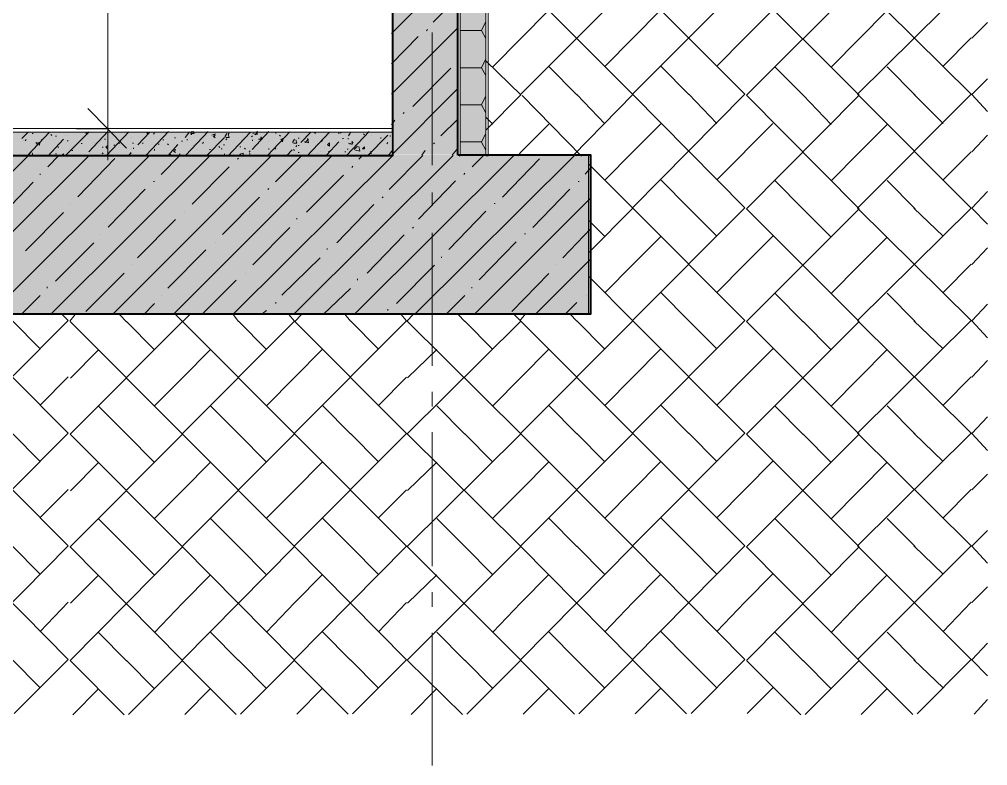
# Model space of a CAD drawing. Header units: millimetres. Extents: x -135211 to 49383, y -8033 to 228499.
# Drawn here: x -1500 to 2141, y 1047 to 3852 of the extents above; entities that cross this region are included whole.
import ezdxf

# ---------------------------------------------------------------- set-up
doc = ezdxf.new("R2010")
doc.units = ezdxf.units.MM
doc.layers.add('PDF _Геометрия', color=7, linetype='Continuous', true_color=0x1d1d1d)
doc.layers.add('PDF _Сплошная заливка', color=7, linetype='Continuous', true_color=0xffffff)

msp = doc.modelspace()

# ---------------------------------------------------------------- hatches: boundary and pattern name
at = {"layer": 'PDF _Сплошная заливка', "transparency": 33554559}
msp.add_hatch(color=256, dxfattribs=at).paths.add_polyline_path([(-100.6, 5616.2), (-14.1, 5616.2), (-14.1, 5396.1), (-100.6, 5396.1), (-100.6, 3343), (146.8, 3343), (146.8, 6474.4), (-100.6, 6474.4)])
h = msp.add_hatch(color=256, dxfattribs=at)
h.paths.add_polyline_path([(-4848.3, 3343), (-4848.3, 3428.5), (-7594.2, 3428.5), (-7594.2, 3343)])
h.paths.add_polyline_path([(-103, 3343), (-103, 3428.5), (-4529.2, 3428.5), (-4539.2, 3423.4), (-4543.5, 3419.2), (-4560.4, 3410.7), (-4564.6, 3406.5), (-4581.6, 3398), (-4585.8, 3393.8), (-4602.7, 3385.3), (-4602.7, 3343)])
h = msp.add_hatch(color=256, dxfattribs=at)
h.paths.add_polyline_path([(-50950.6, 2746.2), (-50950.6, 3341.5), (-104045.4, 3341.5), (-104045.4, 2746.2)])
h.paths.add_polyline_path([(-26352.2, 3341.5), (-26352.2, 2746.2), (646.3, 2746.2), (646.3, 3341.5), (-4602.7, 3341.5), (-4602.7, 3279.5), (-4848.3, 3279.5), (-4848.3, 3341.5)])
h.paths.add_polyline_path([(-26398.8, 2746.2), (-26398.8, 3341.5), (-50899.8, 3341.5), (-50899.8, 2746.2)])

# ---------------------------------------------------------------- linework, layer by layer
at = {"layer": 'PDF _Геометрия', "color": 7, "lineweight": 9}
for points in [[(-1167.1, 19480.8), (-1167.1, 19121), (-1167.1, 13139.3), (-1167.1, 12881.1), (-1167.1, 8939.9), (-1167.1, 8681.7), (-1167.1, 5650.6), (-1167.1, 5392.4), (-1167.1, 3322.4)], [(149, 6842.6), (149, 3341.8)], [(153.7, 3339.4), (157.8, 3339.4), (157.8, 6840.3), (153.7, 6840.3)], [(156.8, 3339.8), (254.3, 3339.8), (254.3, 6840.7), (156.8, 6840.7)], [(254.3, 6832.2), (254.3, 3339.8)], [(254.9, 3339.6), (263, 3339.6), (263, 6840.6), (254.9, 6840.6)], [(-96.7, 3441.2), (-96.7, 5392.7)], [(52.5, 3303.3), (52.5, 3802.8)], [(-4596.3, 3339.6), (-96.7, 3339.6), (-96.7, 3428.5), (-96.7, 3441.2), (-4486.9, 3441.2)], [(-96.7, 3428.5), (-4512.2, 3428.5)], [(-1167.1, 3440.9), (-1285.4, 3440.9)], [(-1168, 3441.2), (-1061.8, 3441.2)], [(251.1, 3341.6), (640.3, 3341.6), (640.3, 2744.7), (-104032.8, 2744.7)], [(52.5, 3150.9), (52.5, 3201.6)], [(52.5, 2549.7), (52.5, 3049.2)], [(52.5, 2397.3), (52.5, 2452.3)], [(52.5, 1796.3), (52.5, 2300)], [(52.5, 1643.9), (52.5, 1698.9)], [(52.5, 1047), (52.5, 1546.5)]]:
    msp.add_lwpolyline(points, dxfattribs=at)
at = {"layer": 'PDF _Геометрия', "color": 7, "lineweight": 40}
for points in [[(149, 3341.8), (149, 6474.4), (149, 7016.2)], [(-96.7, 5392.7), (-96.7, 3339.6), (-4596.3, 3339.6)], [(-26349.7, 2744.6), (649.1, 2744.6), (649.1, 3341.5), (149.8, 3341.5)]]:
    msp.add_lwpolyline(points, dxfattribs=at)
at = {"layer": 'PDF _Геометрия', "color": 28, "lineweight": 9, "true_color": 0x0e0e0e}
for points in [[(383.6, 3569.3), (807, 3992.7), (383.6, 4416), (807, 4839.4), (383.6, 5262.6), (807, 5690.2), (383.6, 6113.6), (807, 6536.8), (511, 6833.1)], [(1025.3, 1242.3), (1228.2, 1445.5), (805.1, 1873), (1228.2, 2296.4), (805.1, 2719.7), (1228.2, 3143), (805.1, 3570.6), (1228.2, 3993.8), (805.1, 4417.2), (1228.2, 4840.4), (805.1, 5263.8), (1228.2, 5691.4), (805.1, 6114.6), (1228.2, 6538), (932.1, 6834.3)], [(1454.6, 1238.6), (1658.1, 1441.9), (1234.5, 1869.4), (1658.1, 2292.8), (1234.5, 2716.1), (1658.1, 3139.4), (1234.5, 3566.9), (1658.1, 3990.3), (1234.5, 4413.6), (1658.1, 4837), (1234.5, 5260.3), (1658.1, 5687.9), (1234.5, 6111.2), (1658.1, 6534.6), (1366, 6830.9)], [(1875.9, 1242.2), (2079.3, 1445.4), (1651.8, 1872.9), (2079.3, 2296.2), (1651.8, 2719.6), (2079.3, 3142.9), (1651.8, 3570.4), (2079.3, 3993.8), (1651.8, 4417.1), (2079.3, 4840.3), (1651.8, 5263.6), (2079.3, 5691.2), (1651.8, 6114.5), (2079.3, 6537.8), (1783, 6834.1)], [(582.6, 3340.8), (807, 3569.3), (383.6, 3992.7), (807, 4416), (383.6, 4839.4), (807, 5262.6), (383.6, 5690.2), (807, 6113.6), (383.6, 6536.8)], [(805.1, 1445.5), (1228.2, 1873), (805.1, 2296.4), (1228.2, 2719.7), (805.1, 3143), (1228.2, 3570.6), (805.1, 3993.8), (1228.2, 4417.2), (805.1, 4840.4), (1228.2, 5263.8), (805.1, 5691.4), (1228.2, 6114.6), (805.1, 6538)], [(1234.5, 1441.9), (1658.1, 1869.4), (1234.5, 2292.8), (1658.1, 2716.1), (1234.5, 3139.4), (1658.1, 3566.9), (1234.5, 3990.3), (1658.1, 4413.6), (1234.5, 4837), (1658.1, 5260.3), (1234.5, 5687.9), (1658.1, 6111.2), (1234.5, 6534.6)], [(1651.8, 1445.4), (2079.3, 1872.9), (1651.8, 2296.2), (2079.3, 2719.6), (1651.8, 3142.9), (2079.3, 3570.4), (1651.8, 3993.8), (2079.3, 4417.1), (1651.8, 4840.3), (2079.3, 5263.6), (1651.8, 5691.2), (2079.3, 6114.5), (1651.8, 6537.8)], [(385.4, 3780.1), (491.2, 3885.9)], [(806.2, 3781.3), (912.3, 3887.2)], [(1227.8, 3782.5), (1333.5, 3888.3)], [(1657.4, 3779), (1763.4, 3884.8)], [(2081.7, 3780.9), (2140.7, 3840.1)], [(280.1, 3674), (385.9, 3779.8)], [(701, 3675.2), (807, 3781)], [(1122.6, 3676.4), (1228.2, 3782.2)], [(1552.2, 3672.8), (1658.1, 3778.7)], [(1973, 3676.2), (2079.3, 3782)], [(254.7, 3436.9), (385.9, 3568.2), (254.7, 3695.2)], [(596.5, 3568.8), (490.6, 3674.6)], [(1017.6, 3570), (911.4, 3675.8)], [(1447.5, 3566.4), (1341.8, 3672.2)], [(1868.7, 3567.5), (1762.6, 3673.4)], [(2140.7, 3505.8), (2081.7, 3569.3), (2140.7, 3628.5)], [(385.9, 3568.2), (385.9, 3568.2)], [(385.9, 3568.2), (385.9, 3568.2)], [(701.7, 3459), (595.8, 3569.1)], [(807, 3569.3), (807, 3569.3)], [(807, 3569.3), (807, 3569.3)], [(1122.9, 3460.2), (1017.4, 3570.2)], [(1228.2, 3570.6), (1228.2, 3570.6)], [(1228.2, 3570.6), (1228.2, 3570.6)], [(1974, 3460), (1863.7, 3570.2)], [(2079.3, 3570.4), (2079.3, 3570.4)], [(2079.3, 3570.4), (2079.3, 3570.4)], [(614, 3337.6), (389.9, 3566.1)], [(1552.8, 3456.6), (1447, 3566.7)], [(1658.1, 3566.9), (1658.1, 3566.9)], [(1658.1, 3566.9), (1658.1, 3566.9)], [(280.6, 3457.8), (255.2, 3483.2)], [(806.2, 3353.7), (912.3, 3459.6)], [(1227.8, 3354.9), (1333.5, 3460.7)], [(385.4, 3352.6), (491.2, 3458.4)], [(1657.4, 3351.4), (1763.4, 3457.2)], [(2081.7, 3353.4), (2140.7, 3416.8)], [(373.6, 3339.6), (385.9, 3352.3)], [(701, 3247.6), (807, 3353.4)], [(1122.6, 3248.8), (1228.2, 3354.6)], [(1552.2, 3245.3), (1658.1, 3351.1)], [(1973, 3248.7), (2079.3, 3354.5)], [(641.8, 2976.7), (807, 3141.8), (641.8, 3306.9)], [(1017.6, 3142.4), (911.4, 3248.3)], [(1447.5, 3138.8), (1341.8, 3244.7)], [(1868.7, 3140), (1762.6, 3245.8)], [(2140.7, 3082.4), (2081.7, 3141.7), (2140.7, 3205.2)], [(807, 3141.8), (807, 3141.8)], [(807, 3141.8), (807, 3141.8)], [(1122.9, 3036.9), (1017.4, 3142.7)], [(1228.2, 3143), (1228.2, 3143)], [(1228.2, 3143), (1228.2, 3143)], [(1552.8, 3033.2), (1447, 3139.1)], [(1658.1, 3139.4), (1658.1, 3139.4)], [(1658.1, 3139.4), (1658.1, 3139.4)], [(1974, 3036.7), (1863.7, 3142.6)], [(2079.3, 3142.9), (2079.3, 3142.9)], [(2079.3, 3142.9), (2079.3, 3142.9)], [(701.7, 3035.7), (642.6, 3094.9)], [(806.2, 2930.4), (912.3, 3036.3)], [(1227.8, 2931.6), (1333.5, 3037.5)], [(1657.4, 2928.1), (1763.4, 3033.9)], [(2081.7, 2930.1), (2140.7, 2993.5)], [(701, 2824.4), (807, 2930.2)], [(1122.6, 2825.5), (1228.2, 2931.3)], [(1552.2, 2821.9), (1658.1, 2927.8)], [(1973, 2825.4), (2079.3, 2931.2)], [(383.6, 1444.3), (807, 1871.9), (383.6, 2295.2), (807, 2718.5), (641.8, 2883.6)], [(1017.6, 2719.1), (911.4, 2824.9)], [(1447.5, 2715.5), (1341.8, 2821.3)], [(1868.7, 2716.6), (1762.6, 2822.5)], [(2140.7, 2654.9), (2081.7, 2718.4), (2140.7, 2781.9)], [(-1739.5, 1445.7), (-1316.3, 1873.3), (-1739.5, 2296.6), (-1316.3, 2719.9), (-1341.4, 2745.3)], [(-1311, 2717), (-1290, 2742.4)], [(-1309.3, 1442), (-886.4, 1869.6), (-1309.3, 2292.9), (-886.4, 2716.2), (-911.5, 2741.6)], [(-1096.9, 2715.6), (-1122.1, 2741)], [(-888.7, 1443.2), (-465.2, 1870.7), (-888.7, 2294), (-465.2, 2717.4), (-486.4, 2742.8)], [(-885.2, 2715.7), (-860, 2741.1)], [(-675.8, 2716.8), (-696.9, 2742.2)], [(-467.2, 1444.4), (-44, 1872), (-467.2, 2295.3), (-44, 2718.6), (-65.3, 2744)], [(-464.1, 2716.9), (-438.9, 2742.3)], [(-254.6, 2718), (-275.8, 2743.4)], [(-43.1, 2718.1), (-17.7, 2743.5)], [(-41.9, 1443.1), (385.9, 1870.6), (-41.9, 2294), (385.9, 2717.3), (360.5, 2742.7)], [(175.3, 2716.7), (149.9, 2742.1)], [(382.1, 2719.2), (403.4, 2744.7)], [(596.5, 2717.9), (571, 2743.3)], [(-1519.4, 1242.5), (-1316.3, 1445.7), (-1739.5, 1873.3), (-1316.3, 2296.6), (-1739.5, 2719.9)], [(-1421.6, 2613.8), (-1527.5, 2719.6)], [(-1316.3, 2719.9), (-1316.3, 2719.9)], [(-1316.3, 2719.9), (-1316.3, 2719.9)], [(-1089.3, 1238.8), (-886.4, 1442), (-1309.3, 1869.6), (-886.4, 2292.9), (-1309.3, 2716.2)], [(-991.6, 2610), (-1097.1, 2715.9)], [(-668.8, 1240), (-465.2, 1443.2), (-888.7, 1870.7), (-465.2, 2294), (-888.7, 2717.4)], [(-886.4, 2716.2), (-886.4, 2716.2)], [(-886.4, 2716.2), (-886.4, 2716.2)], [(-570.5, 2611.2), (-676.3, 2717.1)], [(-247.5, 1241.2), (-44, 1444.4), (-467.2, 1872), (-44, 2295.3), (-467.2, 2718.6)], [(-465.2, 2717.4), (-465.2, 2717.4)], [(-465.2, 2717.4), (-465.2, 2717.4)], [(-149.3, 2612.5), (-255.5, 2718.3)], [(-44, 2718.6), (-44, 2718.6)], [(-44, 2718.6), (-44, 2718.6)], [(182.6, 1239.9), (385.9, 1443.1), (-41.9, 1870.6), (385.9, 2294), (-41.9, 2717.3)], [(280.6, 2611.2), (174.9, 2717)], [(604, 1241.1), (807, 1444.3), (383.6, 1871.9), (807, 2295.2), (383.6, 2718.5)], [(385.9, 2717.3), (385.9, 2717.3)], [(385.9, 2717.3), (385.9, 2717.3)], [(701.7, 2612.4), (595.8, 2718.2)], [(807, 2718.5), (807, 2718.5)], [(807, 2718.5), (807, 2718.5)], [(1122.9, 2613.5), (1017.4, 2719.4)], [(1228.2, 2719.7), (1228.2, 2719.7)], [(1228.2, 2719.7), (1228.2, 2719.7)], [(1552.8, 2609.9), (1447, 2715.8)], [(1658.1, 2716.1), (1658.1, 2716.1)], [(1658.1, 2716.1), (1658.1, 2716.1)], [(1974, 2613.4), (1863.7, 2719.3)], [(2079.3, 2719.6), (2079.3, 2719.6)], [(2079.3, 2719.6), (2079.3, 2719.6)], [(-1308.3, 2503.7), (-1202.2, 2609.5)], [(-886.7, 2504.8), (-781.1, 2610.7)], [(-465.9, 2506), (-359.9, 2611.9)], [(-40.4, 2504.7), (70, 2610.6)], [(385.4, 2506), (491.2, 2611.8)], [(806.2, 2507.1), (912.3, 2613)], [(1227.8, 2508.3), (1333.5, 2614.1)], [(1657.4, 2504.7), (1763.4, 2610.5)], [(2081.7, 2506.8), (2140.7, 2570.2)], [(-1422.3, 2402.4), (-1316.3, 2508.2)], [(-991.9, 2398.7), (-886.4, 2504.5)], [(-571.1, 2399.9), (-465.2, 2505.7)], [(-150.3, 2401.1), (-44, 2507)], [(280.1, 2399.8), (385.9, 2505.6)], [(701, 2401), (807, 2506.8)], [(1122.6, 2402.2), (1228.2, 2508)], [(1552.2, 2398.6), (1658.1, 2504.4)], [(1973, 2402), (2079.3, 2507.9)], [(-1096.9, 2292.3), (-1203.1, 2398.1)], [(-675.8, 2293.5), (-781.5, 2399.3)], [(-254.6, 2294.6), (-360.7, 2400.5)], [(175.3, 2293.3), (69.7, 2399.2)], [(596.5, 2294.5), (490.6, 2400.4)], [(1017.6, 2295.7), (911.4, 2401.6)], [(1447.5, 2292.1), (1341.8, 2398)], [(1868.7, 2293.3), (1762.6, 2399.2)], [(2140.7, 2231.6), (2081.7, 2295.1), (2140.7, 2358.5)], [(-1421.6, 2190.4), (-1527.5, 2296.3)], [(-1316.3, 2296.6), (-1316.3, 2296.6)], [(-1316.3, 2296.6), (-1316.3, 2296.6)], [(-570.5, 2187.9), (-676.3, 2293.8)], [(-465.2, 2294), (-465.2, 2294)], [(-465.2, 2294), (-465.2, 2294)], [(-149.3, 2189.1), (-255.5, 2295)], [(-44, 2295.3), (-44, 2295.3)], [(-44, 2295.3), (-44, 2295.3)], [(385.9, 2294), (385.9, 2294)], [(385.9, 2294), (385.9, 2294)], [(701.7, 2189), (595.8, 2294.8)], [(807, 2295.2), (807, 2295.2)], [(807, 2295.2), (807, 2295.2)], [(1122.9, 2190.2), (1017.4, 2296.1)], [(1228.2, 2296.4), (1228.2, 2296.4)], [(1228.2, 2296.4), (1228.2, 2296.4)], [(1974, 2190.1), (1863.7, 2296)], [(2079.3, 2296.2), (2079.3, 2296.2)], [(2079.3, 2296.2), (2079.3, 2296.2)], [(-991.6, 2186.7), (-1097.1, 2292.6)], [(-886.4, 2292.9), (-886.4, 2292.9)], [(-886.4, 2292.9), (-886.4, 2292.9)], [(280.6, 2187.9), (174.9, 2293.7)], [(1552.8, 2186.6), (1447, 2292.5)], [(1658.1, 2292.8), (1658.1, 2292.8)], [(1658.1, 2292.8), (1658.1, 2292.8)], [(-1308.3, 2080.3), (-1202.2, 2186.1)], [(-886.7, 2081.5), (-781.1, 2187.3)], [(-465.9, 2082.7), (-359.9, 2188.5)], [(-40.4, 2081.4), (70, 2187.2)], [(385.4, 2082.7), (491.2, 2188.5)], [(806.2, 2083.8), (912.3, 2189.6)], [(1227.8, 2085), (1333.5, 2190.8)], [(1657.4, 2081.4), (1763.4, 2187.2)], [(2081.7, 2083.4), (2140.7, 2142.6)], [(-1422.3, 1979), (-1316.3, 2084.9)], [(-991.9, 1975.3), (-886.4, 2081.2)], [(-571.1, 1976.6), (-465.2, 2082.4)], [(-150.3, 1977.8), (-44, 2083.6)], [(280.1, 1976.5), (385.9, 2082.3)], [(701, 1977.7), (807, 2083.5)], [(1122.6, 1978.9), (1228.2, 2084.7)], [(1552.2, 1975.2), (1658.1, 2081.1)], [(1973, 1978.7), (2079.3, 2084.6)], [(-1096.9, 1868.9), (-1203.1, 1974.7)], [(-675.8, 1870.1), (-781.5, 1976)], [(-254.6, 1871.3), (-360.7, 1977.2)], [(175.3, 1870), (69.7, 1975.8)], [(596.5, 1871.2), (490.6, 1977.1)], [(1017.6, 1872.5), (911.4, 1978.3)], [(1447.5, 1868.8), (1341.8, 1974.6)], [(1868.7, 1870), (1762.6, 1975.9)], [(2140.7, 1808.3), (2081.7, 1871.7), (2140.7, 1931)], [(-1421.6, 1767.1), (-1527.5, 1872.9)], [(-1316.3, 1873.3), (-1316.3, 1873.3)], [(-1316.3, 1873.3), (-1316.3, 1873.3)], [(-991.6, 1763.4), (-1097.1, 1869.2)], [(-886.4, 1869.6), (-886.4, 1869.6)], [(-886.4, 1869.6), (-886.4, 1869.6)], [(-570.5, 1764.6), (-676.3, 1870.4)], [(-465.2, 1870.7), (-465.2, 1870.7)], [(-465.2, 1870.7), (-465.2, 1870.7)], [(-149.3, 1765.8), (-255.5, 1871.7)], [(-44, 1872), (-44, 1872)], [(-44, 1872), (-44, 1872)], [(280.6, 1764.6), (174.9, 1870.4)], [(385.9, 1870.6), (385.9, 1870.6)], [(385.9, 1870.6), (385.9, 1870.6)], [(701.7, 1765.7), (595.8, 1871.6)], [(807, 1871.9), (807, 1871.9)], [(807, 1871.9), (807, 1871.9)], [(1122.9, 1766.9), (1017.4, 1872.7)], [(1228.2, 1873), (1228.2, 1873)], [(1228.2, 1873), (1228.2, 1873)], [(1552.8, 1763.3), (1447, 1869.1)], [(1658.1, 1869.4), (1658.1, 1869.4)], [(1658.1, 1869.4), (1658.1, 1869.4)], [(1974, 1766.8), (1863.7, 1872.6)], [(2079.3, 1872.9), (2079.3, 1872.9)], [(2079.3, 1872.9), (2079.3, 1872.9)], [(-1308.3, 1657), (-1202.2, 1762.8)], [(-886.7, 1658.2), (-781.1, 1764)], [(-465.9, 1659.4), (-359.9, 1765.2)], [(-40.4, 1658), (70, 1763.9)], [(385.4, 1659.3), (491.2, 1765.1)], [(806.2, 1660.5), (912.3, 1766.4)], [(1227.8, 1661.7), (1333.5, 1767.5)], [(1657.4, 1658), (1763.4, 1763.8)], [(2081.7, 1660), (2140.7, 1719.3)], [(-1422.3, 1551.6), (-1316.3, 1661.6)], [(-991.9, 1547.8), (-886.4, 1657.8)], [(-571.1, 1549.1), (-465.2, 1659.1)], [(-150.3, 1550.2), (-44, 1660.3)], [(280.1, 1548.9), (385.9, 1659)], [(701, 1550.2), (807, 1660.2)], [(1122.6, 1551.3), (1228.2, 1661.4)], [(1552.2, 1547.7), (1658.1, 1657.7)], [(1973, 1551.2), (2079.3, 1661.3)], [(-1096.9, 1441.4), (-1203.1, 1547.2)], [(-675.8, 1442.6), (-781.5, 1548.4)], [(-254.6, 1443.8), (-360.7, 1549.6)], [(175.3, 1442.5), (69.7, 1548.3)], [(596.5, 1443.7), (490.6, 1549.5)], [(1017.6, 1444.9), (911.4, 1550.7)], [(1447.5, 1441.2), (1341.8, 1547)], [(1868.7, 1442.4), (1762.6, 1548.3)], [(2140.7, 1384.9), (2081.7, 1444.2), (2140.7, 1507.7)], [(-1421.6, 1339.6), (-1527.5, 1445.4)], [(-1316.3, 1445.7), (-1316.3, 1445.7)], [(-1316.3, 1445.7), (-1316.3, 1445.7)], [(-1105.7, 1238.3), (-1309.1, 1441.5)], [(-991.6, 1335.8), (-1097.1, 1441.7)], [(-684.6, 1239.6), (-887.8, 1442.7)], [(-886.4, 1442), (-886.4, 1442)], [(-886.4, 1442), (-886.4, 1442)], [(-570.5, 1337), (-676.3, 1442.9)], [(-263.4, 1240.8), (-466.5, 1443.9)], [(-465.2, 1443.2), (-465.2, 1443.2)], [(-465.2, 1443.2), (-465.2, 1443.2)], [(-149.3, 1338.3), (-255.5, 1444.1)], [(-44, 1444.4), (-44, 1444.4)], [(-44, 1444.4), (-44, 1444.4)], [(166.5, 1239.5), (-41.3, 1442.6)], [(280.6, 1337), (174.9, 1442.8)], [(587.7, 1240.7), (384.1, 1443.8)], [(385.9, 1443.1), (385.9, 1443.1)], [(385.9, 1443.1), (385.9, 1443.1)], [(701.7, 1338.2), (595.8, 1444)], [(1008.8, 1241.9), (805.5, 1445)], [(807, 1444.3), (807, 1444.3)], [(807, 1444.3), (807, 1444.3)], [(1122.9, 1339.4), (1017.4, 1445.2)], [(1228.2, 1445.5), (1228.2, 1445.5)], [(1228.2, 1445.5), (1228.2, 1445.5)], [(1438.8, 1238.2), (1235.6, 1441.4)], [(1552.8, 1335.7), (1447, 1441.6)], [(1859.9, 1239.4), (1656.9, 1442.6)], [(1658.1, 1441.9), (1658.1, 1441.9)], [(1658.1, 1441.9), (1658.1, 1441.9)], [(1974, 1339.3), (1863.7, 1445.1)], [(2079.3, 1445.4), (2079.3, 1445.4)], [(2079.3, 1445.4), (2079.3, 1445.4)], [(-1299.4, 1237.9), (-1202.2, 1335.2)], [(-878.6, 1239.1), (-781.1, 1336.5)], [(-456.9, 1240.3), (-359.9, 1337.6)], [(-27.3, 1239), (70, 1336.4)], [(393.6, 1240.2), (491.2, 1337.5)], [(815.2, 1241.4), (912.3, 1338.7)], [(1236.1, 1242.6), (1333.5, 1340)], [(1665.7, 1238.9), (1763.4, 1336.3)], [(2090, 1241), (2140.7, 1296)]]:
    msp.add_lwpolyline(points, dxfattribs=at)
at = {"layer": 'PDF _Геометрия', "lineweight": 9}
for points in [[(-100.6, 3799), (149, 4048.7)], [(55.7, 3841.3), (149, 3934.4)], [(254.3, 3780.1), (237.1, 3809.7), (254.3, 3843.5)], [(-101.5, 3685.2), (-0.2, 3786.9)], [(-100.6, 3570.4), (149, 3820.1)], [(30.8, 3809.3), (34.9, 3813.5)], [(156.5, 3810), (236.7, 3810)], [(157.8, 3809.3), (157.8, 3809.3)], [(157.8, 3809.3), (157.8, 3809.3)], [(157.8, 3809.3), (157.8, 3809.3)], [(144.9, 3699.3), (149, 3699.3)], [(254.3, 3640.4), (237.1, 3670), (254.3, 3703.8)], [(-21.3, 3524), (122.7, 3667.9)], [(156.5, 3670.3), (236.7, 3670.3)], [(157.8, 3669.5), (157.8, 3669.5)], [(157.8, 3669.5), (157.8, 3669.5)], [(157.8, 3669.5), (157.8, 3669.5)], [(-100.6, 3341.8), (149, 3591.6)], [(254.3, 3500.7), (237.1, 3530.3), (254.3, 3564.2)], [(-56.9, 3497.6), (-52.8, 3501.9)], [(156.5, 3530.6), (236.7, 3530.6)], [(157.8, 3529.9), (157.8, 3529.9)], [(157.8, 3529.9), (157.8, 3529.9)], [(157.8, 3529.9), (157.8, 3529.9)], [(-101, 3456), (-87.9, 3472.9)], [(85.2, 3413.8), (149, 3477.3)], [(-1490.5, 3403.8), (-1465.4, 3429.2)], [(-1471.4, 3338.9), (-1386.5, 3427.7)], [(-1451.9, 3422.8), (-1447.9, 3422.8)], [(-1326.4, 3340.6), (-1237.3, 3429.5)], [(-1250.1, 3423.1), (-1246.1, 3427.4)], [(-1239.2, 3354.3), (-1167.1, 3430.5)], [(-1172.5, 3340), (-1088.2, 3429)], [(-1055.4, 3380.9), (-1009.2, 3427.4)], [(-1023.4, 3341.9), (-939, 3430.7)], [(-1022, 3427.6), (-1018, 3423.4), (-1018, 3427.6)], [(-995.7, 3420.9), (-991.6, 3425.2)], [(-877.1, 3408.1), (-860, 3429.3)], [(-874.3, 3341.3), (-789.8, 3430.2)], [(-855.5, 3422.7), (-842.5, 3422.7), (-846.5, 3431.2)], [(-855.3, 3422.9), (-851.3, 3431.3)], [(-727.8, 3410), (-719.6, 3422.7)], [(-723.9, 3407.5), (-710.9, 3407.5), (-714.9, 3420.2), (-710.9, 3424.5)], [(-716.5, 3338.2), (-631.9, 3427.1)], [(-625.2, 3362.7), (-561.7, 3430.4)], [(-622.7, 3422.8), (-605.6, 3418.6), (-605.6, 3431.3)], [(-613.7, 3418.1), (-605.6, 3426.7)], [(-567.4, 3340), (-482.8, 3428.9)], [(-535.4, 3423.4), (-535.4, 3427.6)], [(-442.1, 3389.3), (-403.8, 3427.4)], [(-418.4, 3339.5), (-333.6, 3428.4)], [(-390.3, 3427.1), (-386.2, 3422.8)], [(-298.5, 3425.8), (-298.5, 3421.6)], [(-293.8, 3425.7), (-289.7, 3425.7)], [(-269.3, 3341.3), (-184.4, 3430.1)], [(-262.8, 3414.1), (-254.6, 3426.9)], [(254.3, 3360.9), (237.1, 3390.6), (254.3, 3424.5)], [(-1483, 3397.6), (-1483, 3397.6)], [(-1478.3, 3395.6), (-1474.2, 3399.8)], [(-1438.4, 3388.6), (-1430.3, 3380.1)], [(-1434.5, 3386), (-1421.6, 3390.3), (-1425.6, 3377.6)], [(-1416.8, 3400.9), (-1412.8, 3400.9)], [(-1392.9, 3337.8), (-1333.8, 3401.3)], [(-1381.7, 3419.1), (-1377.7, 3414.8)], [(-1364.2, 3412.6), (-1360.2, 3412.6)], [(-1325.1, 3416.1), (-1325.1, 3416.1)], [(-1320.3, 3394.8), (-1316.3, 3394.8)], [(-1316.3, 3416), (-1316.3, 3416)], [(-1219.8, 3388.8), (-1219.8, 3388.8)], [(-1179.9, 3401.1), (-1175.9, 3401.1)], [(-1127.3, 3389.2), (-1123.3, 3385)], [(-1079.4, 3409.6), (-1079.4, 3409.6)], [(-1074.7, 3386.3), (-1070.6, 3386.3)], [(-1035.5, 3387.9), (-1035.5, 3383.7)], [(-960.6, 3399.1), (-956.5, 3399.1)], [(-916.7, 3406.8), (-912.7, 3406.8)], [(-890.4, 3393.5), (-886.4, 3393.5)], [(-868.8, 3401.7), (-868.8, 3397.5)], [(-855.3, 3418.7), (-851.3, 3418.7)], [(-811.5, 3385.9), (-807.4, 3390.1)], [(-795.9, 3340.1), (-728.4, 3407.8)], [(-776.5, 3417), (-763.5, 3421.2), (-767.6, 3408.5)], [(-771.6, 3414.6), (-763.5, 3406.2)], [(-767.6, 3418.9), (-763.5, 3414.6)], [(-723.7, 3399.2), (-719.6, 3403.4)], [(-627.2, 3410), (-623.1, 3414.3)], [(-623.1, 3399.7), (-623.1, 3395.5)], [(-601.1, 3401.3), (-588, 3401.3), (-592.1, 3409.8)], [(-596.2, 3399), (-588, 3407.5)], [(-561.7, 3392.3), (-561.7, 3392.3)], [(-521.9, 3416.9), (-517.8, 3412.7)], [(-513.1, 3393.3), (-509.1, 3393.3)], [(-473.3, 3388.6), (-465.2, 3401.3)], [(-469.5, 3386.1), (-456.4, 3386.1), (-460.5, 3398.8)], [(-451.7, 3405.2), (-447.7, 3405.2)], [(-429.7, 3391.8), (-412.6, 3387.6), (-416.6, 3404.5)], [(-425.6, 3389.5), (-412.6, 3402.2)], [(-364, 3393.1), (-359.9, 3397.3)], [(-345, 3341.2), (-298.5, 3392)], [(-333.6, 3420), (-333.6, 3420)], [(-285, 3404.3), (-280.9, 3404.3)], [(-263.4, 3401.6), (-263.4, 3405.9)], [(-262.8, 3386.8), (-254.6, 3382.7)], [(-258.9, 3384.4), (-245.9, 3388.6), (-249.9, 3380.1)], [(-249.9, 3393.2), (-245.9, 3389)], [(-206.1, 3422), (-202, 3417.8)], [(-190.2, 3339.9), (-114.2, 3416.1)], [(-175.7, 3415), (-175.7, 3415)], [(-140.6, 3408.2), (-140.6, 3403.9)], [(-118.3, 3384.6), (-114.2, 3388.8)], [(-105.5, 3415.9), (-105.5, 3411.7)], [(57.2, 3383.5), (61.2, 3387.7)], [(156.5, 3391), (236.7, 3391)], [(157.8, 3390.1), (157.8, 3390.1)], [(157.8, 3390.1), (157.8, 3390.1)], [(157.8, 3390.1), (157.8, 3390.1)], [(-1464.8, 3344.4), (-1456.7, 3352.9)], [(-1460.8, 3341.9), (-1447.9, 3337.7), (-1451.9, 3350.4)], [(-1447.9, 3361.2), (-1447.9, 3361.2)], [(-1355.4, 3372), (-1351.4, 3372)], [(-1302.8, 3358.8), (-1298.7, 3358.8)], [(-1267.7, 3385.4), (-1263.6, 3385.4)], [(-1188.7, 3371.5), (-1184.7, 3371.5)], [(-1188.7, 3350.4), (-1184.7, 3346.2)], [(-1144.9, 3379.2), (-1140.8, 3379.2)], [(-1092.4, 3337.6), (-1079.4, 3350.3), (-1083.4, 3350.3)], [(-1079.4, 3365.3), (-1079.4, 3365.3)], [(-1070.6, 3365.1), (-1070.6, 3369.4)], [(-991.6, 3359.4), (-991.6, 3363.6)], [(-978.2, 3382.5), (-974.1, 3382.5)], [(-943.1, 3384.1), (-939, 3379.9)], [(-942.1, 3338.9), (-903.9, 3381.2)], [(-925.7, 3358.2), (-912.7, 3362.5), (-916.7, 3354)], [(-920.8, 3356), (-912.7, 3351.7)], [(-908, 3379.3), (-903.9, 3379.3)], [(-842.5, 3378), (-842.5, 3373.8)], [(-833.7, 3363.3), (-833.7, 3363.3)], [(-785.1, 3362.3), (-781.1, 3362.3)], [(-750, 3374.3), (-746, 3370.1)], [(-741.3, 3365.7), (-737.2, 3365.7)], [(-732.5, 3380.5), (-728.4, 3380.5)], [(-671.1, 3372.8), (-667, 3372.8)], [(-653.5, 3368.3), (-649.5, 3364)], [(-636, 3353.3), (-631.9, 3357.5)], [(-561.7, 3366.9), (-561.7, 3362.7)], [(-539.5, 3364.1), (-535.4, 3368.4)], [(-495.1, 3339.9), (-474, 3361)], [(-469.3, 3363.2), (-465.2, 3358.9)], [(-460.5, 3373.4), (-456.4, 3377.7)], [(-451.7, 3377.5), (-447.7, 3377.5)], [(-451.7, 3352.1), (-447.7, 3352.1)], [(-368.7, 3357.1), (-368.7, 3357.1)], [(-351.1, 3371.8), (-351.1, 3371.8)], [(-337.7, 3352.2), (-333.6, 3356.5)], [(-276.3, 3353.4), (-272.2, 3353.4)], [(-267.5, 3363.6), (-263.4, 3363.6)], [(-241.4, 3363.3), (-228.3, 3375.9)], [(-236.7, 3360.8), (-219.5, 3356.5), (-223.6, 3373.5)], [(-179.7, 3355.7), (-175.7, 3355.7)], [(-158.1, 3378.9), (-158.1, 3378.9)], [(-113.8, 3339.6), (-96.7, 3360.8)], [(13.1, 3341.8), (26.1, 3358.8)], [(127.7, 3341.8), (149, 3367.2)], [(-2066.8, 2743.4), (-1465.4, 3340.4)], [(-1838.1, 2743.8), (-1237.3, 3340.6)], [(-1610.2, 2744), (-1009.2, 3340.9)], [(-1408.1, 3339.2), (-1404, 3339.2)], [(-1393.4, 3298.1), (-1351.4, 3340.5)], [(-1382.3, 2744.3), (-781.1, 3341.2)], [(-1364.2, 3346.7), (-1360.2, 3346.7)], [(-1341.9, 3337.8), (-1333.8, 3346.3), (-1333.8, 3337.8)], [(-1325.1, 3337.7), (-1325.1, 3337.7)], [(-1325.1, 3337.7), (-1325.1, 3337.7)], [(-1280.2, 3184.5), (-1140.8, 3328.4)], [(-1149.5, 2742.2), (-552.9, 3339.1)], [(-967.4, 3269), (-895.1, 3341)], [(-934.3, 3343.6), (-930.2, 3343.6)], [(-921.6, 2742.4), (-324.8, 3339.3)], [(-899.2, 3345.3), (-895.1, 3345.3)], [(-728.4, 3342.4), (-728.4, 3346.7)], [(-697.7, 2742.7), (-96.7, 3339.6)], [(-679.8, 3326.4), (-675.8, 3330.7)], [(-671.2, 3345.3), (-658.2, 3349.6), (-658.2, 3341.1)], [(-671.1, 3345.5), (-667, 3341.3)], [(-636, 3346.8), (-631.9, 3346.8)], [(-536.6, 3241.8), (-438.9, 3339.2)], [(-469.8, 2743), (131.4, 3339.8)], [(-377.5, 3346.5), (-377.5, 3346.5)], [(-267.5, 3342.4), (-263.4, 3346.6)], [(-241.9, 2743.2), (359.6, 3340.1)], [(-223.8, 3326.8), (-210.8, 3339.4)], [(-179.7, 3347.2), (-175.7, 3347.2)], [(-109.3, 3212.7), (17.4, 3339.7)], [(-13.2, 2743.5), (587.7, 3340.4)], [(202.9, 3297.7), (245.5, 3340)], [(316.7, 3183.9), (456.1, 3327.8)], [(-850.7, 3157.8), (-710.9, 3297.4)], [(-249.9, 3295.5), (-245.9, 3299.7)], [(627.8, 3269.5), (649.1, 3294.9)], [(-1421.6, 3267.5), (-1421.6, 3271.8)], [(-995.7, 3243.1), (-991.6, 3243.1)], [(-420.4, 3126.8), (-280.9, 3266.5)], [(0.3, 3100.6), (140.2, 3244.6)], [(171.2, 3269.3), (175.3, 3273.6)], [(601.1, 3242.7), (605.2, 3242.7)], [(-1587.7, 3096.4), (-1447.9, 3240.3)], [(-1166.2, 3070.3), (-1026.7, 3214.2)], [(-565.8, 3212.2), (-561.7, 3216.5)], [(430.6, 3069.8), (570.1, 3213.7)], [(-736.7, 3043.6), (-596.8, 3183.3)], [(-135.9, 3181.3), (-131.8, 3185.5)], [(213, 2744.6), (649.1, 3180.6)], [(-1307.5, 3157.6), (-1307.5, 3157.6)], [(-306.5, 3012.6), (-166.9, 3156.6)], [(285.3, 3159.4), (289.4, 3159.4)], [(-1477.8, 2982.2), (-1333.8, 3126.2)], [(-1056.3, 2956.2), (-912.7, 3100.1)], [(-877.6, 3126.6), (-877.6, 3126.6)], [(-456.4, 3100.6), (-456.4, 3104.8)], [(114.3, 2986.5), (254.3, 3130.4)], [(-622.8, 2929.4), (-482.8, 3069.1)], [(-21.8, 3067.1), (-17.7, 3071.4)], [(543.2, 2956.2), (649.1, 3066.3)], [(-1193.4, 3043.4), (-1193.4, 3043.4)], [(-192.5, 2898.5), (-52.8, 3042.4)], [(399.3, 3045.2), (403.4, 3045.2)], [(-1363.9, 2868), (-1219.8, 3012)], [(-942.4, 2841.9), (-798.6, 2985.9)], [(-763.5, 3012.5), (-763.5, 3012.5)], [(-342.4, 2986.4), (-342.4, 2990.6)], [(229, 2872.3), (368.3, 3016.3)], [(-512.9, 2815.2), (-368.7, 2955)], [(87.6, 2955.4), (87.6, 2959.7)], [(441.3, 2744.6), (649.1, 2952.1)], [(-1079.4, 2929.3), (-1079.4, 2929.3)], [(-82.7, 2784.3), (61.2, 2928.3)], [(517.5, 2928.8), (517.5, 2928.8)], [(-1250, 2753.9), (-1105.7, 2897.8)], [(-649.5, 2898.3), (-649.5, 2898.3)], [(-228.3, 2872.2), (-228.3, 2876.5)], [(351.7, 2753.4), (491.2, 2897.3)], [(-1395.3, 2841.8), (-1395.3, 2846.1)], [(-811.4, 2744.7), (-684.6, 2871.7)], [(-356.6, 2743.4), (-254.6, 2840.7)], [(201.6, 2841.3), (201.6, 2845.5)], [(-1493.5, 2742.6), (-1421.6, 2814.6)], [(-965.3, 2815.1), (-965.3, 2815.1)], [(103.3, 2742.1), (175.3, 2814)], [(631.6, 2814.6), (631.6, 2814.6)], [(-1033.8, 2741.3), (-991.6, 2783.6)], [(-535.4, 2784.1), (-535.4, 2788.4)], [(553.8, 2745.6), (596.5, 2788)], [(-587.6, 2744.9), (-570.5, 2757.6)], [(-114.2, 2758), (-114.2, 2762.3)]]:
    msp.add_lwpolyline(points, dxfattribs=at)
at = {"layer": 'PDF _Геометрия', "color": 7, "lineweight": 18}
for points in [[(-1167.1, 3440.9), (-1243.3, 3517.1)], [(-1173.1, 3444.2), (-1096.9, 3368)]]:
    msp.add_lwpolyline(points, dxfattribs=at)
at = {"layer": 'PDF _Геометрия', "lineweight": 9}
for points in [[(-509.1, 3404), (-509.1, 3395.6), (-517.2, 3399.8)], [(-333.6, 3388.4), (-333.6, 3375.7), (-341.7, 3379.9)], [(-1167.1, 3377.4), (-1167.1, 3364.6), (-1175.2, 3373.1)], [(-202, 3373.1), (-202, 3364.7), (-210.1, 3364.7)]]:
    msp.add_lwpolyline(points, close=True, dxfattribs=at)
at = {"layer": 'PDF _Сплошная заливка', "lineweight": 9, "transparency": 33554559}
msp.add_solid([(156.8, 6840.7), (254.3, 6840.7), (156.8, 3339.8), (254.3, 3339.8)], dxfattribs=at)

doc.saveas('drawing.dxf')
